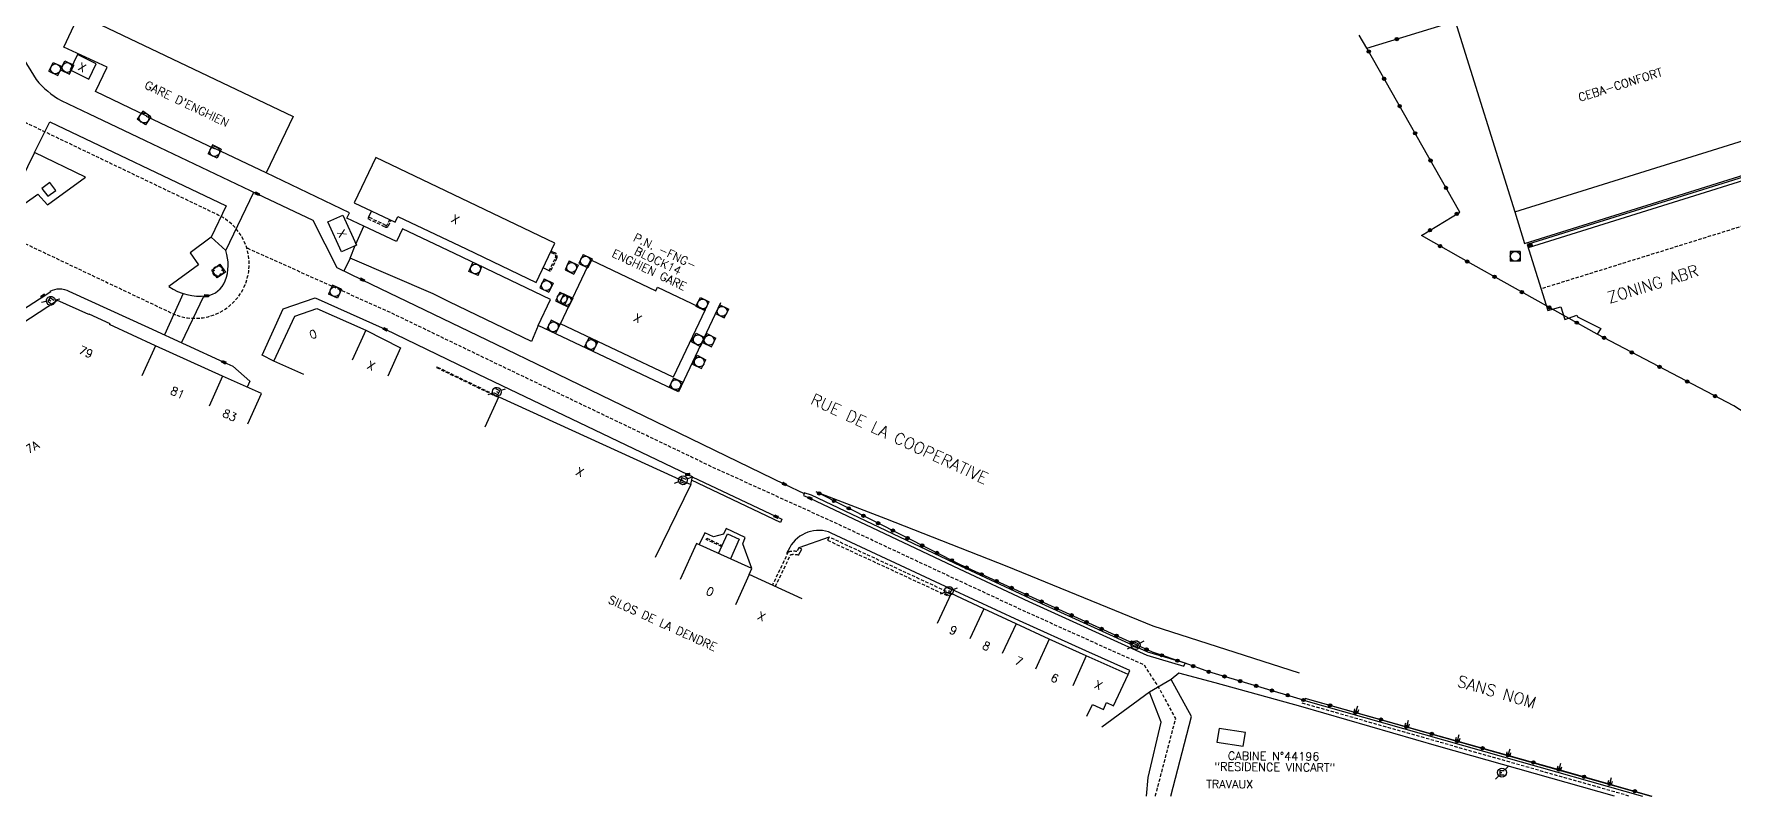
# Model space of a CAD drawing. Header units: millimetres. Extents: x 127000 to 128000, y 154000 to 154800.
# Drawn here: x 127242.8 to 127500.4, y 154000 to 154115.5 of the extents above; entities that cross this region are included whole.
import ezdxf
from ezdxf.enums import TextEntityAlignment as Align

# ---------------------------------------------------------------- set-up
doc = ezdxf.new("R2010")
doc.units = ezdxf.units.MM
doc.linetypes.add('DASHED', pattern=[0.75, 0.5, -0.25])
doc.layers.get('0').update_dxf_attribs({"linetype": 'CONTINUOUS'})
for name, color, linetype in [('W0001', 6, 'DASHED'), ('W0008', 7, 'CONTINUOUS'), ('W0100', 7, 'CONTINUOUS'), ('W0105', 7, 'CONTINUOUS'), ('W0112', 1, 'DASHED'), ('W0211', 2, 'CONTINUOUS'), ('W0300', 7, 'CONTINUOUS'), ('W0322', 7, 'CONTINUOUS'), ('W0334', 7, 'CONTINUOUS'), ('W0400', 7, 'CONTINUOUS'), ('W0420', 7, 'CONTINUOUS'), ('W0471', 7, 'CONTINUOUS'), ('W0984', 7, 'CONTINUOUS'), ('W0989', 7, 'CONTINUOUS'), ('W0991', 7, 'CONTINUOUS'), ('W1102', 7, 'CONTINUOUS')]:
    doc.layers.add(name, color=color, linetype=linetype)
doc.styles.get("Standard").update_dxf_attribs({"font": 'romans.shx', "width": 0.85})

# ---------------------------------------------------------------- blocks, each defined once
blk = doc.blocks.new('T400')
for p, q in [((-0.15, 0.3), (0.15, 0.3)), ((-0.15, -0.25), (-0.15, 0.3)), ((-0.15, 0.15), (0.15, 0.15)), ((-0.15, 0), (0.15, 0)), ((0.15, 0.3), (0.15, -0.25)), ((-0.15, -0.15), (0.15, -0.15)), ((-0.15, -0.25), (-0.15, -0.3)), ((-0.15, -0.3), (0.15, -0.3)), ((0.15, -0.3), (0.15, -0.25))]:
    blk.add_line(p, q)
blk = doc.blocks.new('T300')
for p, q in [((-0.8, 0.51), (-0.86, 0.34)), ((-0.86, 0.34), (-0.86, 0.17)), ((-0.86, 0.17), (-0.74, 0.06)), ((-0.69, 0.63), (-0.8, 0.51)), ((-0.8, -0.06), (-0.74, 0.06)), ((-0.74, 0.06), (-0.69, 0.11)), ((-0.57, 0.69), (-0.69, 0.63)), ((-0.46, 0.69), (-0.57, 0.69)), ((-0.29, 0.63), (-0.46, 0.69)), ((-0.29, 0.63), (-0.17, 0.74)), ((-0.23, 0.57), (-0.29, 0.63)), ((-0.17, 0.74), (-0.06, 0.8)), ((-0.06, 0.8), (0.06, 0.8)), ((0.06, 0.8), (0.23, 0.74)), ((0.23, 0.74), (0.34, 0.63)), ((0.34, 0.63), (0.4, 0.51)), ((0.46, 0.46), (0.34, 0.46)), ((0.4, 0.51), (0.4, 0.46)), ((0.57, 0.4), (0.46, 0.46)), ((0.57, 0.4), (0.69, 0.29)), ((0.69, 0.29), (0.74, 0.17)), ((0.74, 0.06), (0.69, -0.17)), ((0.74, 0.17), (0.74, 0.06)), ((-0.8, -0.17), (-0.8, -0.06)), ((-0.8, -0.23), (-0.8, -0.17)), ((-0.74, -0.34), (-0.8, -0.23)), ((-0.69, -0.4), (-0.74, -0.34)), ((-0.51, -0.46), (-0.69, -0.4)), ((-0.4, -0.46), (-0.51, -0.46)), ((-0.4, -0.46), (-0.34, -0.46)), ((-0.34, -0.46), (-0.34, -0.4)), ((-0.34, -0.51), (-0.34, -0.46)), ((-0.29, -0.63), (-0.34, -0.51)), ((-0.17, -0.74), (-0.29, -0.63)), ((-0.06, -0.8), (-0.17, -0.74)), ((0.06, -0.8), (-0.06, -0.8)), ((0.17, -0.74), (0.06, -0.8)), ((0.23, -0.69), (0.17, -0.74)), ((0.29, -0.46), (0.23, -0.46)), ((0.29, -0.63), (0.23, -0.69)), ((0.46, -0.4), (0.29, -0.46)), ((0.34, -0.51), (0.29, -0.63)), ((0.34, -0.51), (0.34, -0.46)), ((0.57, -0.34), (0.46, -0.4)), ((0.63, -0.29), (0.57, -0.34)), ((0.69, -0.17), (0.63, -0.29))]:
    blk.add_line(p, q)
blk = doc.blocks.new('T420')
for p, q in [((0.75, 0.75), (-0.75, 0.75)), ((-0.75, 0.75), (-0.75, -0.75)), ((0.75, 0.75), (0.75, -0.75)), ((0.75, -0.75), (-0.75, -0.75))]:
    blk.add_line(p, q)
blk.add_ellipse((0, 0), major_axis=(-0.53, 0.53), ratio=1, start_param=3.926991, end_param=10.210176)
blk = doc.blocks.new('T471')
for p, q in [((-0.333334, 0.333334), (-0.333334, -0.333334)), ((-0.333334, 0.333334), (0.333334, 0.333334)), ((-0.333334, 0), (0, 0)), ((0.500001, 0.500001), (1.000002, 1.000002)), ((-0.500001, -0.500001), (-1.000002, -1.000002)), ((-0.333334, -0.333334), (0.333334, -0.333334))]:
    blk.add_line(p, q)
blk.add_ellipse((0, 0), major_axis=(0.471405, 0.471405), ratio=1, start_param=5.4977871438, end_param=11.780972451)
blk = doc.blocks.new('t322o')
at = {"color": 0, "linetype": 'Continuous'}
for radius in [0.25, 0.15]:
    blk.add_circle((0, 0), radius, dxfattribs=at)
blk = doc.blocks.new('t211o')
at = {"color": 0, "linetype": 'Continuous'}
for p, q in [((-0.29, 0.5), (-0.29, 0)), ((0, 1), (0, 0)), ((0.29, 0.5), (0.29, 0))]:
    blk.add_line(p, q, dxfattribs=at)

msp = doc.modelspace()

# ---------------------------------------------------------------- linework, layer by layer
at = {"layer": 'W0001', "flags": 128}
msp.add_lwpolyline([(127232.57, 154087.92), (127263.65, 154073.19, 1), (127270.69, 154088.06), (127237.54, 154103.95)], format="xyb", dxfattribs=at)
for points in [[(127532.13, 154095.81), (127471.29, 154076.86)], [(127412.85, 154000), (127412.86, 154000.14), (127415.9, 154011.75), (127413.25, 154016.6), (127411.13, 154019.85), (127402.97, 154023.49), (127392.91, 154028.03), (127382.45, 154032.89), (127364.34, 154041.36), (127345.52, 154049.9), (127343.06, 154051.09), (127311.27, 154066.3), (127297.13, 154073.12), (127275.03, 154083.06)], [(127484.64, 154000), (127435.08, 154014.07)]]:
    msp.add_lwpolyline(points, dxfattribs=at)
at = {"layer": 'W0008', "flags": 128}
for points in [[(127516.63, 154135.65), (127520.64, 154136.86), (127525.85, 154138.49), (127532.18, 154118.2), (127526.99, 154116.6), (127529.65, 154107.86, -0.033438), (127529.82, 154107.16, -0.01512), (127530.03, 154105.59, -0.097463), (127529.87, 154103.95, -0.132403), (127529.23, 154102.91, -0.058089), (127528.24, 154102.17, -0.055711), (127527.06, 154101.65), (127469.2, 154083.58), (127472.32, 154073.57), (127474.28, 154074.16), (127474.91, 154072.21), (127476.74, 154072.89), (127476.85, 154072.65), (127480.35, 154070.88), (127479.83, 154069.99)], [(127516.48, 154136.13), (127520.49, 154137.34), (127526.18, 154139.12), (127532.81, 154117.87), (127527.61, 154116.27), (127530.13, 154108, -0.033438), (127530.31, 154107.24, -0.01512), (127530.52, 154105.64, -0.097463), (127530.35, 154103.81, -0.132403), (127529.58, 154102.54, -0.058089), (127528.49, 154101.73, -0.055711), (127527.21, 154101.17), (127469.35, 154083.1)], [(127245.29, 154076.41), (127237.74, 154071.49), (127230.18, 154066.47, 0.0044), (127223.94, 154062.29, 0.0086), (127219.49, 154059.11, 0.0089), (127208.9, 154050.81), (127188.35, 154034.4), (127187.03, 154035.95), (127183.94, 154033.43), (127185.17, 154031.86), (127145.3, 154000)]]:
    msp.add_lwpolyline(points, format="xyb", dxfattribs=at)
at = {"layer": 'W0008'}
for points in [[(127232.48, 154125.54), (127233.13, 154124.72), (127243.08, 154108.58, 0.088927), (127246.88, 154105.42), (127276.61, 154091.27), (127285.05, 154087.27), (127288.67, 154080.08), (127292.55, 154078.23), (127312.78, 154068.48), (127320.53, 154064.72), (127335.26, 154057.63), (127356.56, 154047.26), (127359.55, 154045.87), (127359.45, 154045.57), (127360.44, 154045.15), (127383.07, 154034.41), (127393.63, 154029.47), (127411.5, 154021.34), (127417.14, 154019.67), (127417.31, 154020.13)], [(127245.22, 154076.5, -0.268319), (127248.06, 154076.5), (127260.12, 154070.99), (127271.56, 154065.75), (127272.92, 154065.13), (127275.47, 154062.88), (127275.09, 154061.97)], [(127408.67, 154018.42), (127408.95, 154019.03), (127402.29, 154021.99), (127392.22, 154026.54), (127381.76, 154031.4), (127363.67, 154039.86, 0.383651), (127357.36, 154037.67), (127356.87, 154036.76), (127357.01, 154036.69)]]:
    msp.add_lwpolyline(points, format="xyb", dxfattribs=at)
msp.add_lwpolyline([(127240.72, 154093.2), (127238.63, 154088.95), (127239.5, 154088.49), (127243.35, 154091.23), (127244.8, 154089.62), (127250.56, 154093.81), (127242.86, 154097.54)], close=True, dxfattribs=at)
msp.add_lwpolyline([(127268.93, 154075.82, 0.278277), (127271.77, 154078.07, 0.174154), (127271.83, 154082.66), (127269.63, 154084.71), (127266.45, 154082.35), (127267.73, 154080.49), (127263.23, 154077.24, 0.18846)], format="xyb", close=True, dxfattribs=at)
for points in [[(127279.13, 154065.93), (127277.34, 154066.82), (127280.55, 154073.83), (127285.39, 154075.53), (127296.03, 154070.74), (127310.13, 154063.94), (127341.92, 154048.73), (127342.56, 154048.42), (127342.33, 154047.23)], [(127415.15, 154000), (127418.3, 154012.04), (127415.22, 154017.68)], [(127411.48, 154000), (127411.73, 154002.79), (127413.7, 154011.21), (127411.94, 154015.74)]]:
    msp.add_lwpolyline(points, dxfattribs=at)
at = {"layer": 'W0008', "flags": 128}
for points in [[(127435.28, 154014.55), (127465.59, 154005.95), (127486.71, 154000)], [(127482.43, 154000), (127455.8, 154007.52), (127434.88, 154013.59)]]:
    msp.add_lwpolyline(points, dxfattribs=at)
at = {"layer": 'W0100', "flags": 128}
msp.add_lwpolyline([(127471.34, 154140.64), (127475.95, 154125.91), (127477.38, 154126.36), (127478.22, 154123.66), (127458.27, 154117.44), (127467.31, 154088.53), (127524.18, 154106.29), (127515.19, 154135.2), (127509.49, 154133.42), (127495.28, 154128.97), (127494.43, 154131.68), (127495.86, 154132.13), (127491.25, 154146.85), (127484.58, 154144.76), (127484.4, 154145.33, 0.167364), (127477.85, 154143.33), (127478.04, 154142.72), (127471.33, 154140.63)], format="xyb", dxfattribs=at)
at = {"layer": 'W0100'}
for points in [[(127256.19, 154115.32), (127282.06, 154102.99), (127277.98, 154094.43), (127270.19, 154098.15), (127270.15, 154098.07), (127259.83, 154103), (127259.86, 154103.06), (127252.08, 154106.77), (127253.86, 154110.45), (127247.29, 154113.52), (127249.63, 154118.45)], [(127248.26, 154110.04), (127251.09, 154108.64), (127252.21, 154110.97), (127249.38, 154112.37)], [(127291.32, 154089.93), (127297.53, 154086.98), (127297.92, 154087.84), (127308.3, 154082.91), (127318.93, 154077.84), (127321.77, 154083.78), (127294.59, 154096.77)], [(127289.38, 154082.49), (127287.33, 154087.04), (127289.62, 154088.05), (127291.67, 154083.5)], [(127337.05, 154076.59), (127337.29, 154077.1), (127344.52, 154073.68), (127339.7, 154063.48), (127322.62, 154071.58), (127327.2, 154081.25)], [(127426.46, 154009.6), (127422.49, 154010.21), (127422.16, 154008.15), (127426.13, 154007.54)]]:
    msp.add_lwpolyline(points, close=True, dxfattribs=at)
for points in [[(127275.21, 154056.43), (127277.26, 154060.99), (127271.35, 154063.65), (127261.2, 154068.22), (127254.21, 154071.44), (127254.3, 154071.59), (127251.11, 154073.04), (127251.06, 154072.96), (127246.23, 154075.13), (127246.17, 154075), (127234.43, 154067.39), (127237.15, 154063.19)], [(127283.7, 154063.89), (127279.13, 154065.93), (127282.3, 154072.75), (127285.67, 154073.91), (127293.06, 154070.62), (127298.34, 154067.94), (127296.42, 154063.64)], [(127311.17, 154055.94), (127313.25, 154060.49), (127342.36, 154047.21), (127336.98, 154036.17)], [(127359.27, 154029.87), (127351.21, 154033.55), (127351.62, 154034.47), (127343.23, 154038.29), (127340.74, 154032.83)], [(127402.42, 154012.08), (127403.27, 154013.89), (127404.93, 154013.11), (127405.42, 154014.16), (127406.46, 154013.67), (127408.67, 154018.42), (127402.34, 154021.26), (127396.71, 154023.78), (127391.69, 154026.12), (127386.81, 154028.37), (127381.83, 154030.68), (127379.73, 154026.15)]]:
    msp.add_lwpolyline(points, dxfattribs=at)
at = {"layer": 'W0105'}
for points in [[(127293.95, 154088.68), (127293.51, 154087.73)], [(127346.58, 154036.77), (127347.93, 154039.73), (127349.72, 154038.92), (127348.37, 154035.95)]]:
    msp.add_lwpolyline(points, dxfattribs=at)
at = {"layer": 'W0105', "flags": 128}
msp.add_lwpolyline([(127320.88, 154079.59), (127319.97, 154080.03)], dxfattribs=at)
at = {"layer": 'W0112'}
for points in [[(127296.7, 154087.37), (127296.28, 154086.53, -0.425588), (127296.11, 154086.48), (127293.51, 154087.74), (127293.41, 154087.52), (127295.99, 154086.27, 0.430445), (127296.5, 154086.42), (127296.91, 154087.27)], [(127321.2, 154082.59), (127321.75, 154082.32, -0.491802), (127322.01, 154081.47), (127321.07, 154079.5), (127320.88, 154079.59), (127321.84, 154081.57, 0.505543), (127321.68, 154082.13), (127321.11, 154082.4)], [(127355.18, 154031.74), (127357.5, 154036.54, -0.11015), (127358.7, 154036.5), (127358.94, 154036.95), (127359.18, 154037.39), (127358.73, 154037.61), (127358.43, 154037.06, 0.099471), (127357.15, 154036.98), (127354.73, 154031.95)]]:
    msp.add_lwpolyline(points, format="xyb", dxfattribs=at)
for points in [[(127313.25, 154060.49), (127303.85, 154065.03), (127303.81, 154064.94), (127313.21, 154060.4)], [(127347.05, 154037.79), (127344.7, 154038.9), (127344.78, 154039.08), (127347.13, 154037.97)], [(127381.83, 154030.68), (127363.33, 154039.24), (127363.1, 154038.77), (127381.61, 154030.2)]]:
    msp.add_lwpolyline(points, dxfattribs=at)
at = {"layer": 'W0211'}
msp.add_line((127435.48, 154014.82), (127487.99, 154000), dxfattribs=at)
msp.add_lwpolyline([(127361.37, 154046.09), (127371.88, 154042.06), (127390.3, 154034.84), (127412.44, 154025.78), (127434.62, 154018.69)], dxfattribs=at)
at = {"layer": 'W0322', "flags": 128}
for points in [[(127444.88, 154113.35), (127458.27, 154117.44)], [(127550.16, 154028.09), (127532.94, 154038.24), (127500.53, 154059.12), (127479.83, 154069.99), (127461, 154080.51), (127453.18, 154084.96), (127458.97, 154088.5), (127444.88, 154113.35), (127443.74, 154115.32)], [(127435.48, 154014.82), (127475.76, 154003.51), (127488.08, 154000)]]:
    msp.add_lwpolyline(points, dxfattribs=at)
at = {"layer": 'W0322'}
msp.add_lwpolyline([(127435.28, 154014.55), (127420.93, 154018.82), (127417.31, 154020.13), (127412.38, 154021.81), (127393.64, 154030.35), (127383.27, 154035.04), (127361.37, 154046.09)], dxfattribs=at)
at = {"layer": 'W0334'}
for points in [[(127242.86, 154097.54), (127245.14, 154102.17), (127271.9, 154089.43), (127269.63, 154084.71)], [(127291.59, 154083.66), (127292.76, 154086.39), (127290.21, 154087.6), (127290.59, 154088.38), (127277.98, 154094.43)], [(127271.83, 154082.66), (127276.09, 154091.51)], [(127340.49, 154061.24), (127319.24, 154071.32), (127321.1, 154075.24), (127306.55, 154082.22), (127298.63, 154085.98), (127297.73, 154084.05), (127292.76, 154086.39)], [(127319.24, 154071.32), (127318.19, 154068.91), (127305.74, 154074.9), (127303.3, 154076.1), (127290.69, 154081.52), (127291.49, 154083.42)], [(127265.38, 154076.16), (127262.54, 154069.88)], [(127265.15, 154068.69), (127268.52, 154075.78)], [(127346.85, 154074.75), (127340.48, 154061.24)], [(127342.56, 154048.4), (127355.31, 154042.34), (127356.16, 154041.94), (127355.95, 154041.47), (127342.46, 154047.88)], [(127351.62, 154034.47), (127350.23, 154038.23), (127350.63, 154039.17), (127347.71, 154040.52), (127347.33, 154039.67), (127345.83, 154039.29), (127344.49, 154039.91), (127343.62, 154038.12)], [(127363.33, 154039.24), (127358.73, 154037.61)], [(127434.88, 154013.59), (127421.86, 154017.14), (127416.35, 154018.62), (127415.22, 154017.68), (127411.94, 154015.74), (127404.7, 154010.42)]]:
    msp.add_lwpolyline(points, dxfattribs=at)
for points in [[(127245.15, 154092.97), (127243.94, 154092.09), (127244.84, 154090.9), (127246.05, 154091.77)], [(127271.8, 154079.41), (127270.56, 154078.53), (127269.72, 154079.72), (127270.96, 154080.6)]]:
    msp.add_lwpolyline(points, close=True, dxfattribs=at)
at = {"layer": 'W0334', "flags": 128}
for points in [[(127290.69, 154081.52), (127289.75, 154079.56)], [(127417.31, 154020.13), (127416.83, 154020.28), (127411.68, 154021.81), (127393.83, 154029.92), (127383.29, 154034.86), (127360.65, 154045.6), (127359.57, 154045.93), (127359.55, 154045.87)]]:
    msp.add_lwpolyline(points, dxfattribs=at)
at = {"layer": 'W1102', "flags": 128}
for points in [[(127467.31, 154088.53), (127468.79, 154083.75), (127525.57, 154101.5), (127524.18, 154106.29)], [(127261.2, 154068.22), (127259.13, 154063.67)], [(127293.06, 154070.62), (127291.02, 154066.05)], [(127271.35, 154063.65), (127269.3, 154059.09)], [(127351.21, 154033.55), (127349.13, 154029)], [(127386.81, 154028.37), (127384.7, 154023.84)], [(127391.69, 154026.12), (127389.59, 154021.58)], [(127396.71, 154023.78), (127394.63, 154019.23)], [(127402.34, 154021.26), (127400.3, 154016.7)]]:
    msp.add_lwpolyline(points, dxfattribs=at)

# ---------------------------------------------------------------- block references
at = {"layer": 'W0211', "rotation": 344.2382272108442}
for p in [(127443.18, 154012.65), (127450.88, 154010.47), (127458.58, 154008.3), (127466.28, 154006.13), (127473.98, 154003.96), (127481.67, 154001.78)]:
    msp.add_blockref('t211o', p, dxfattribs=at)
at = {"layer": 'W0300', "rotation": 64.2916159269103}
msp.add_blockref('T300', (127270.73, 154079.61), dxfattribs=at)
at = {"layer": 'W0322'}
for p, rotation in [((127449.42, 154114.73), 17.01413765681488), ((127445.17, 154112.83), 119.554066170862), ((127447.51, 154108.7), 119.554066170862), ((127449.86, 154104.57), 119.554066170862), ((127452.2, 154100.44), 119.554066170862), ((127454.54, 154096.31), 119.554066170862), ((127456.89, 154092.17), 119.554066170862), ((127458.52, 154088.23), 31.45016509207141), ((127454.46, 154085.75), 31.45016509207141), ((127455.99, 154083.36), 150.3497822404559), ((127460.12, 154081.01), 150.3497822404559), ((127464.26, 154078.69), 150.8223908585152), ((127468.41, 154076.37), 150.8223908585152), ((127472.56, 154074.05), 150.8223908585152), ((127476.71, 154071.74), 150.8223908585152), ((127480.87, 154069.45), 152.2844942062463), ((127485.07, 154067.24), 152.2844942062463), ((127489.28, 154065.03), 152.2844942062463), ((127493.48, 154062.82), 152.2844942062463), ((127497.69, 154060.61), 152.2844942062463), ((127361.85, 154045.85), 153.224734500998), ((127364.08, 154044.73), 153.224734500998), ((127366.31, 154043.6), 153.224734500998), ((127368.54, 154042.47), 153.224734500998), ((127370.77, 154041.35), 153.224734500998), ((127373.01, 154040.22), 153.224734500998), ((127375.24, 154039.1), 153.224734500998), ((127377.47, 154037.97), 153.224734500998), ((127379.7, 154036.84), 153.224734500998), ((127381.93, 154035.72), 153.224734500998), ((127384.18, 154034.63), 155.641394709645), ((127386.46, 154033.6), 155.641394709645), ((127388.74, 154032.57), 155.641394709645), ((127391.02, 154031.54), 155.641394709645), ((127393.29, 154030.5), 155.641394709645), ((127395.57, 154029.47), 155.501611684912), ((127397.84, 154028.43), 155.501611684912), ((127400.12, 154027.39), 155.501611684912), ((127402.39, 154026.36), 155.501611684912), ((127404.67, 154025.32), 155.501611684912), ((127406.94, 154024.28), 155.501611684912), ((127409.22, 154023.25), 155.501611684912), ((127411.49, 154022.21), 155.501611684912), ((127413.82, 154021.32), 161.236038832341), ((127416.19, 154020.51), 161.236038832341), ((127418.55, 154019.68), 160.094082376074), ((127420.9, 154018.83), 160.094082376074), ((127423.3, 154018.12), 163.437949311826), ((127425.69, 154017.41), 163.437949311826), ((127428.09, 154016.69), 163.437949311826), ((127430.49, 154015.98), 163.437949311826), ((127432.88, 154015.27), 163.437949311826), ((127435.28, 154014.55), 163.437949311826), ((127439.33, 154013.74), 344.3192800393957), ((127443.18, 154012.66), 344.3192800393957), ((127447.03, 154011.58), 344.3192800393957), ((127450.88, 154010.5), 344.3192800393957), ((127454.74, 154009.42), 344.3192800393957), ((127458.59, 154008.33), 344.3192800393957), ((127462.44, 154007.25), 344.3192800393957), ((127466.29, 154006.17), 344.3192800393957), ((127470.14, 154005.09), 344.3192800393957), ((127473.99, 154004.01), 344.3192800393957), ((127477.84, 154002.92), 344.088655687961), ((127481.69, 154001.82), 344.088655687961), ((127485.53, 154000.73), 344.088655687961)]:
    msp.add_blockref('t322o', p, dxfattribs=dict(at, rotation=rotation))
at = {"layer": 'W0400'}
for p, rotation in [((127276.61, 154091.27), 244.026123872731), ((127469.65, 154083.46), 287.3397847245774), ((127292.55, 154078.23), 245.78479701617), ((127244.11, 154075.8), 123.8981373771254), ((127268.93, 154075.82), 269.9999999999999), ((127296.03, 154070.74), 64.2570928055559), ((127271.56, 154065.75), 65.34855525936709), ((127341.92, 154048.73), 90), ((127356.56, 154047.26), 244.5980863189516), ((127360.44, 154045.15), 64.61765020561069), ((127355.31, 154042.34), 65.0109776464693)]:
    msp.add_blockref('T400', p, dxfattribs=dict(at, rotation=rotation))
at = {"layer": 'W0420'}
for p, rotation in [((127246.03, 154110.2), 154.928202881123), ((127247.79, 154110.42), 154.928202881123), ((127259.46, 154102.77), 325.5768789311689), ((127270.16, 154097.68), 334.503784293853), ((127324.29, 154080.1), 64.6302888395047), ((127326.39, 154081.07), 64.6302888395047), ((127309.71, 154079.88), 246.4460474981259), ((127288.41, 154076.44), 335.965449847293), ((127320.47, 154077.37), 64.6302888395047), ((127322.84, 154075.39), 64.6302888395047), ((127323.46, 154075.1), 64.6302888395047), ((127344.15, 154074.57), 153.224734500998), ((127347.11, 154073.46), 153.224734500998), ((127321.52, 154071.1), 334.2570928057441), ((127327.23, 154068.44), 334.2570928057441), ((127343.5, 154069.15), 153.224734500998), ((127345.15, 154069.08), 153.224734500998), ((127343.65, 154065.79), 153.224734500998), ((127340.09, 154062.35), 334.2570928057441)]:
    msp.add_blockref('T420', p, dxfattribs=dict(at, rotation=rotation))
msp.add_blockref('T420', (127467.39, 154081.8), dxfattribs=at)
at = {"layer": 'W0471'}
for p, rotation in [((127245.3, 154075.07), 325.5768789311689), ((127312.94, 154061.27), 154.285588700721), ((127341.17, 154047.85), 335.488878196278), ((127381.5, 154031.08), 155.096035559429), ((127409.83, 154022.87), 161.23603883234)]:
    msp.add_blockref('T471', p, dxfattribs=dict(at, rotation=rotation))
msp.add_blockref('T471', (127465.38, 154003.54), dxfattribs=at)

# ---------------------------------------------------------------- texts
at = {"layer": 'W0984'}
for s, rotation, p in [('CEBA-CONFORT', 17.3443, (127483.32, 154107.81)), ("GARE D'ENGHIEN", 334.5186, (127265.95, 154104.92)), ('P.N. -FNG-', 334.6227, (127338.45, 154082.56)), ('ENGHIEN GARE', 334.6227, (127336.07, 154079.75)), ('BLOCK14', 334.6227, (127337.39, 154081.11)), ('SILOS DE LA DENDRE', 335.4889, (127338.09, 154026.19))]:
    msp.add_text(s, height=1.25, rotation=rotation, dxfattribs=at).set_placement(p, align=Align.MIDDLE)
for s, p in [('CABINE N°44196', (127423.81, 154005.48)), ('"RESIDENCE VINCART"', (127421.76, 154003.85))]:
    msp.add_text(s, height=1.25, rotation=359.4492, dxfattribs=at).set_placement(p)
msp.add_text('TRAVAUX', height=1.25, dxfattribs=at).set_placement((127424.09, 154001.79), align=Align.MIDDLE)
at = {"layer": 'W0989'}
for s, rotation, p in [('ZONING ABR', 17.2991, (127488.27, 154077.6)), ('RUE DE LA COOPERATIVE', 335.1728, (127374.02, 154054.15)), ('SANS NOM', 343.7966, (127464.58, 154015.78))]:
    msp.add_text(s, height=1.75, rotation=rotation, dxfattribs=at).set_placement(p, align=Align.MIDDLE)
at = {"layer": 'W0991'}
for s, rotation, p in [('X', 332.3222, (127250.06, 154110.46)), ('X', 332.3222, (127306.66, 154087.39)), ('X', 294.2093, (127289.45, 154085.24)), ('X', 332.3222, (127334.3, 154072.42)), ('79', 335.2334, (127250.64, 154067.3)), ('0', 19.1144, (127285.09, 154069.99)), ('X', 335.488, (127293.88, 154065.22)), ('81', 335.7753, (127264.54, 154061.11)), ('83', 335.7753, (127272.44, 154057.71)), ('77A', 30.3804, (127242.03, 154052.6)), ('X', 335.488, (127325.55, 154049.1)), ('0', 335.488, (127345.28, 154030.99)), ('X', 335.488, (127353.09, 154027.22)), ('9', 335.4546, (127382.17, 154025.1)), ('8', 335.4546, (127387.19, 154022.73)), ('7', 335.4546, (127392.13, 154020.43)), ('6', 335.4546, (127397.56, 154017.86)), ('X', 335.4546, (127404.18, 154016.81))]:
    msp.add_text(s, height=1.25, rotation=rotation, dxfattribs=at).set_placement(p, align=Align.MIDDLE)

doc.saveas('drawing.dxf')
